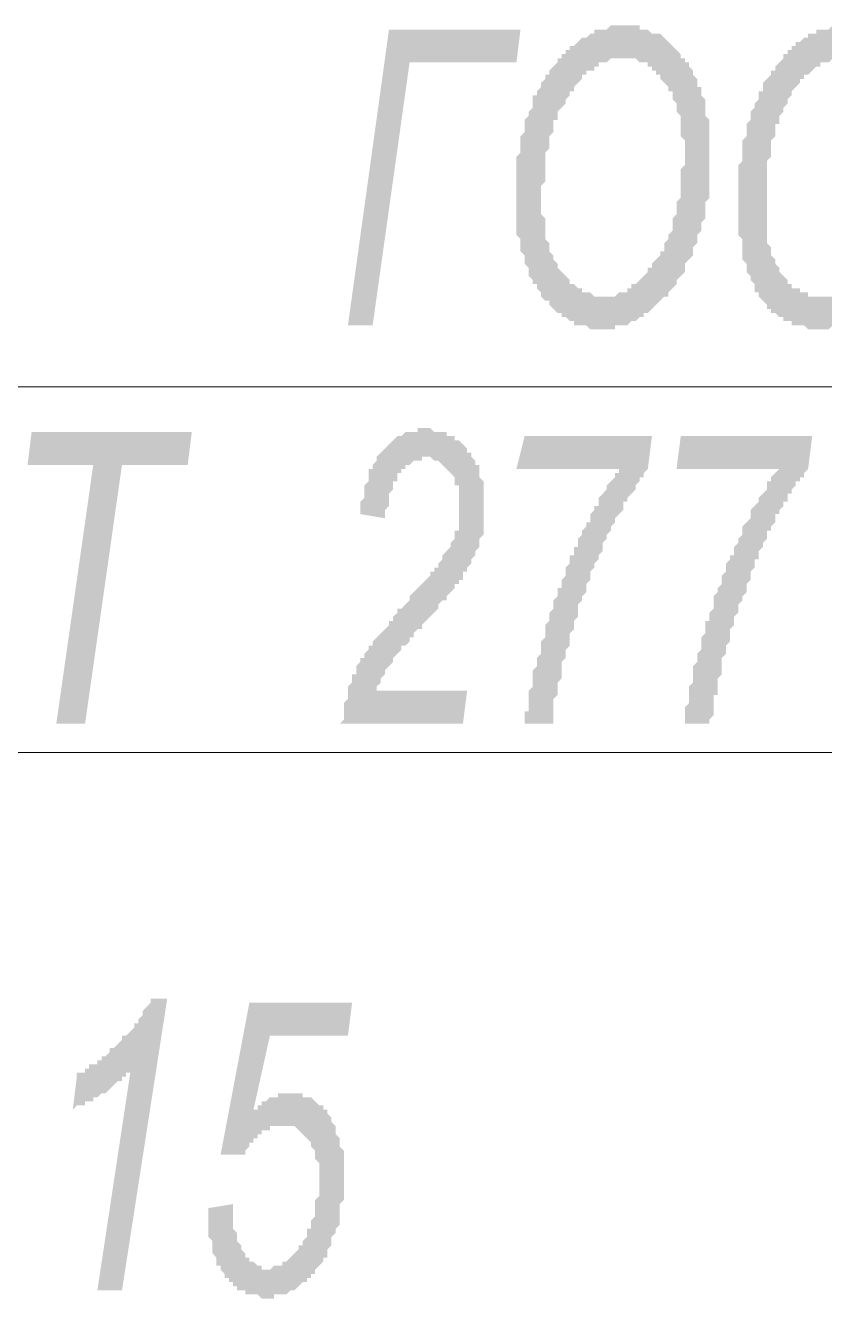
# Model space of a CAD drawing. Header units: millimetres. Extents: x 1372 to 666090, y 1285 to 31551.
# Drawn here: x 629174 to 629986, y 20592 to 21885 of the extents above; entities that cross this region are included whole.
import ezdxf

# ---------------------------------------------------------------- set-up
doc = ezdxf.new("R2010")
doc.units = ezdxf.units.MM
doc.layers.add('PDF _0', color=7, linetype='Continuous')
doc.layers.add('PDF _75-АЗ Штамп', color=7, linetype='Continuous')

msp = doc.modelspace()

# ---------------------------------------------------------------- hatches: boundary and pattern name
at = {"layer": 'PDF _75-АЗ Штамп', "transparency": 33554559}
for points in [[(629543.4, 21880.7), (629676.9, 21880.7), (629672.8, 21847.3), (629564.3, 21847.3), (629526.8, 21580.3), (629501.7, 21580.3)], [(630048.2, 21688.8), (630073.2, 21680.5), (630073.2, 21676.3), (630073.2, 21672.1), (630069, 21667.9), (630069, 21663.8), (630069, 21659.6), (630064.9, 21655.4), (630064.9, 21651.3), (630064.9, 21651.3), (630060.7, 21647.1), (630060.7, 21642.9), (630060.7, 21638.7), (630056.5, 21634.6), (630056.5, 21630.4), (630052.4, 21630.4), (630052.4, 21626.2), (630052.4, 21622.1), (630048.2, 21622.1), (630048.2, 21617.9), (630044, 21613.7), (630044, 21613.7), (630039.8, 21609.5), (630039.8, 21605.4), (630035.7, 21605.4), (630035.7, 21605.4), (630035.7, 21601.2), (630031.5, 21597), (630027.3, 21597), (630027.3, 21592.9), (630023.2, 21592.9), (630023.2, 21588.7), (630019, 21588.7), (630014.8, 21588.7), (630014.8, 21584.5), (630010.6, 21584.5), (630006.5, 21584.5), (630006.5, 21580.3), (630002.3, 21580.3), (629998.1, 21580.3), (629998.1, 21580.3), (629994, 21580.3), (629989.8, 21576.2), (629989.8, 21576.2), (629985.6, 21576.2), (629981.4, 21576.2), (629981.4, 21576.2), (629981.4, 21576.2), (629977.3, 21576.2), (629973.1, 21576.2), (629968.9, 21576.2), (629968.9, 21576.2), (629964.8, 21580.3), (629960.6, 21580.3), (629960.6, 21580.3), (629956.4, 21580.3), (629952.2, 21580.3), (629952.2, 21584.5), (629948.1, 21584.5), (629943.9, 21584.5), (629943.9, 21588.7), (629939.7, 21588.7), (629939.7, 21588.7), (629935.6, 21592.9), (629931.4, 21592.9), (629931.4, 21597), (629927.2, 21597), (629927.2, 21601.2), (629923, 21605.4), (629923, 21605.4), (629918.9, 21609.5), (629918.9, 21609.5), (629918.9, 21613.7), (629914.7, 21613.7), (629914.7, 21617.9), (629914.7, 21622.1), (629910.5, 21626.2), (629910.5, 21626.2), (629910.5, 21630.4), (629906.4, 21634.6), (629906.4, 21638.7), (629906.4, 21638.7), (629906.4, 21642.9), (629902.2, 21647.1), (629902.2, 21651.3), (629902.2, 21655.4), (629902.2, 21659.6), (629902.2, 21663.8), (629902.2, 21667.9), (629898, 21672.1), (629898, 21676.3), (629898, 21680.5), (629898, 21684.6), (629898, 21688.8), (629898, 21693), (629898, 21697.1), (629898, 21701.3), (629898, 21705.5), (629898, 21709.7), (629898, 21713.8), (629898, 21718), (629898, 21722.2), (629898, 21726.3), (629898, 21730.5), (629898, 21734.7), (629898, 21738.9), (629898, 21743), (629902.2, 21747.2), (629902.2, 21751.4), (629902.2, 21755.5), (629902.2, 21759.7), (629902.2, 21763.9), (629902.2, 21768.1), (629906.4, 21772.2), (629906.4, 21776.4), (629906.4, 21780.6), (629906.4, 21780.6), (629906.4, 21784.7), (629910.5, 21788.9), (629910.5, 21793.1), (629910.5, 21797.3), (629914.7, 21801.4), (629914.7, 21801.4), (629914.7, 21805.6), (629918.9, 21809.8), (629918.9, 21813.9), (629918.9, 21818.1), (629923, 21818.1), (629923, 21822.3), (629923, 21826.5), (629927.2, 21830.6), (629927.2, 21830.6), (629931.4, 21834.8), (629931.4, 21839), (629935.6, 21839), (629935.6, 21843.1), (629939.7, 21847.3), (629939.7, 21847.3), (629943.9, 21851.5), (629943.9, 21855.7), (629948.1, 21855.7), (629948.1, 21859.8), (629952.2, 21859.8), (629952.2, 21864), (629956.4, 21864), (629956.4, 21868.2), (629960.6, 21868.2), (629964.8, 21872.3), (629964.8, 21872.3), (629968.9, 21872.3), (629968.9, 21876.5), (629973.1, 21876.5), (629977.3, 21876.5), (629977.3, 21880.7), (629981.4, 21880.7), (629985.6, 21880.7), (629985.6, 21880.7), (629989.8, 21880.7), (629994, 21884.9), (629994, 21884.9), (629998.1, 21884.9), (630002.3, 21884.9), (630002.3, 21884.9), (630006.5, 21884.9), (630010.6, 21884.9), (630010.6, 21884.9), (630014.8, 21884.9), (630019, 21884.9), (630023.2, 21880.7), (630023.2, 21880.7), (630027.3, 21880.7), (630031.5, 21880.7), (630031.5, 21880.7), (630035.7, 21876.5), (630039.8, 21876.5), (630039.8, 21876.5), (630044, 21872.3), (630044, 21872.3), (630048.2, 21872.3), (630052.4, 21868.2), (630052.4, 21868.2), (630056.5, 21864), (630056.5, 21864), (630060.7, 21859.8), (630060.7, 21859.8), (630060.7, 21855.7), (630064.9, 21851.5), (630064.9, 21851.5), (630069, 21847.3), (630069, 21843.1), (630069, 21843.1), (630073.2, 21839), (630073.2, 21834.8), (630073.2, 21830.6), (630077.4, 21826.5), (630077.4, 21822.3), (630077.4, 21822.3), (630081.6, 21818.1), (630081.6, 21813.9), (630081.6, 21809.8), (630081.6, 21805.6), (630081.6, 21801.4), (630081.6, 21797.3), (630081.6, 21793.1), (630081.6, 21788.9), (630056.5, 21788.9), (630056.5, 21793.1), (630056.5, 21797.3), (630056.5, 21801.4), (630052.4, 21805.6), (630052.4, 21809.8), (630052.4, 21813.9), (630052.4, 21818.1), (630048.2, 21818.1), (630048.2, 21822.3), (630048.2, 21826.5), (630044, 21830.6), (630044, 21830.6), (630039.8, 21834.8), (630039.8, 21834.8), (630039.8, 21839), (630035.7, 21839), (630035.7, 21843.1), (630031.5, 21843.1), (630027.3, 21847.3), (630027.3, 21847.3), (630023.2, 21847.3), (630023.2, 21847.3), (630019, 21851.5), (630014.8, 21851.5), (630010.6, 21851.5), (630010.6, 21851.5), (630006.5, 21851.5), (630006.5, 21851.5), (630002.3, 21851.5), (629998.1, 21851.5), (629998.1, 21851.5), (629994, 21851.5), (629989.8, 21847.3), (629989.8, 21847.3), (629985.6, 21847.3), (629981.4, 21847.3), (629981.4, 21843.1), (629977.3, 21843.1), (629977.3, 21843.1), (629973.1, 21839), (629973.1, 21839), (629968.9, 21834.8), (629964.8, 21834.8), (629964.8, 21830.6), (629960.6, 21830.6), (629960.6, 21826.5), (629956.4, 21822.3), (629956.4, 21822.3), (629952.2, 21818.1), (629952.2, 21813.9), (629948.1, 21809.8), (629948.1, 21809.8), (629948.1, 21805.6), (629943.9, 21801.4), (629943.9, 21801.4), (629943.9, 21797.3), (629939.7, 21793.1), (629939.7, 21788.9), (629939.7, 21784.7), (629935.6, 21784.7), (629935.6, 21780.6), (629935.6, 21776.4), (629935.6, 21772.2), (629931.4, 21768.1), (629931.4, 21763.9), (629931.4, 21759.7), (629931.4, 21755.5), (629931.4, 21751.4), (629927.2, 21747.2), (629927.2, 21743), (629927.2, 21743), (629927.2, 21738.9), (629927.2, 21734.7), (629927.2, 21730.5), (629927.2, 21726.3), (629927.2, 21722.2), (629927.2, 21718), (629927.2, 21709.7), (629927.2, 21705.5), (629927.2, 21705.5), (629927.2, 21697.1), (629927.2, 21693), (629927.2, 21688.8), (629927.2, 21684.6), (629927.2, 21680.5), (629927.2, 21676.3), (629927.2, 21672.1), (629927.2, 21667.9), (629927.2, 21663.8), (629931.4, 21659.6), (629931.4, 21655.4), (629931.4, 21655.4), (629931.4, 21651.3), (629935.6, 21647.1), (629935.6, 21642.9), (629935.6, 21642.9), (629939.7, 21638.7), (629939.7, 21634.6), (629939.7, 21634.6), (629943.9, 21630.4), (629943.9, 21630.4), (629948.1, 21626.2), (629948.1, 21622.1), (629952.2, 21622.1), (629952.2, 21617.9), (629956.4, 21617.9), (629960.6, 21617.9), (629960.6, 21613.7), (629964.8, 21613.7), (629968.9, 21613.7), (629968.9, 21609.5), (629973.1, 21609.5), (629977.3, 21609.5), (629977.3, 21609.5), (629981.4, 21609.5), (629981.4, 21609.5), (629985.6, 21609.5), (629989.8, 21609.5), (629989.8, 21609.5), (629994, 21609.5), (629998.1, 21613.7), (629998.1, 21613.7), (630002.3, 21613.7), (630002.3, 21613.7), (630006.5, 21617.9), (630010.6, 21617.9), (630010.6, 21622.1), (630014.8, 21622.1), (630014.8, 21626.2), (630019, 21626.2), (630023.2, 21630.4), (630023.2, 21630.4), (630023.2, 21634.6), (630027.3, 21638.7), (630027.3, 21638.7), (630031.5, 21642.9), (630031.5, 21647.1), (630035.7, 21651.3), (630035.7, 21651.3), (630035.7, 21655.4), (630039.8, 21659.6), (630039.8, 21663.8), (630039.8, 21667.9), (630044, 21672.1), (630044, 21676.3), (630044, 21680.5), (630044, 21684.6), (630048.2, 21688.8)], [(629205.6, 21175.7), (629243.1, 21438.5), (629176.4, 21438.5), (629180.5, 21471.9), (629343.2, 21471.9), (629339, 21438.5), (629272.3, 21438.5), (629234.8, 21175.7)], [(629493.4, 21175.7), (629497.6, 21179.9), (629497.6, 21184.1), (629497.6, 21188.2), (629497.6, 21192.4), (629497.6, 21196.6), (629501.7, 21200.7), (629501.7, 21204.9), (629501.7, 21209.1), (629501.7, 21213.3), (629505.9, 21217.4), (629505.9, 21217.4), (629505.9, 21221.6), (629505.9, 21225.8), (629510.1, 21225.8), (629510.1, 21229.9), (629510.1, 21234.1), (629514.2, 21238.3), (629514.2, 21242.5), (629518.4, 21242.5), (629518.4, 21246.6), (629522.6, 21250.8), (629522.6, 21255), (629522.6, 21255), (629526.8, 21255), (629526.8, 21259.1), (629526.8, 21259.1), (629530.9, 21263.3), (629530.9, 21263.3), (629535.1, 21267.5), (629535.1, 21267.5), (629539.3, 21271.7), (629539.3, 21271.7), (629543.4, 21275.8), (629543.4, 21280), (629547.6, 21280), (629547.6, 21284.2), (629551.8, 21288.3), (629551.8, 21292.5), (629556, 21292.5), (629560.1, 21296.7), (629564.3, 21300.9), (629564.3, 21305), (629568.5, 21309.2), (629568.5, 21309.2), (629572.6, 21313.4), (629576.8, 21317.5), (629576.8, 21317.5), (629581, 21321.7), (629585.2, 21325.9), (629585.2, 21330.1), (629589.3, 21330.1), (629589.3, 21334.2), (629593.5, 21334.2), (629593.5, 21338.4), (629593.5, 21338.4), (629597.7, 21342.6), (629597.7, 21342.6), (629597.7, 21346.7), (629601.8, 21350.9), (629601.8, 21350.9), (629606, 21355.1), (629606, 21359.3), (629610.2, 21363.4), (629610.2, 21367.6), (629610.2, 21367.6), (629610.2, 21371.8), (629614.4, 21371.8), (629614.4, 21375.9), (629614.4, 21380.1), (629614.4, 21384.3), (629614.4, 21388.5), (629614.4, 21392.6), (629614.4, 21396.8), (629614.4, 21401), (629614.4, 21405.1), (629614.4, 21409.3), (629614.4, 21413.5), (629614.4, 21417.7), (629610.2, 21417.7), (629610.2, 21421.8), (629610.2, 21426), (629606, 21430.2), (629606, 21430.2), (629601.8, 21434.3), (629601.8, 21434.3), (629597.7, 21438.5), (629597.7, 21438.5), (629593.5, 21442.7), (629589.3, 21442.7), (629589.3, 21442.7), (629585.2, 21446.9), (629581, 21446.9), (629581, 21446.9), (629576.8, 21446.9), (629576.8, 21442.7), (629572.6, 21442.7), (629568.5, 21442.7), (629568.5, 21442.7), (629564.3, 21438.5), (629560.1, 21438.5), (629560.1, 21434.3), (629556, 21434.3), (629556, 21430.2), (629551.8, 21430.2), (629551.8, 21426), (629551.8, 21421.8), (629547.6, 21421.8), (629547.6, 21417.7), (629547.6, 21413.5), (629543.4, 21409.3), (629543.4, 21405.1), (629543.4, 21401), (629543.4, 21396.8), (629539.3, 21392.6), (629539.3, 21388.5), (629539.3, 21384.3), (629514.2, 21388.5), (629514.2, 21392.6), (629514.2, 21396.8), (629514.2, 21401), (629518.4, 21405.1), (629518.4, 21409.3), (629518.4, 21413.5), (629518.4, 21417.7), (629522.6, 21421.8), (629522.6, 21426), (629522.6, 21430.2), (629522.6, 21434.3), (629526.8, 21434.3), (629526.8, 21438.5), (629530.9, 21442.7), (629530.9, 21446.9), (629530.9, 21446.9), (629535.1, 21451), (629535.1, 21451), (629539.3, 21455.2), (629539.3, 21455.2), (629543.4, 21459.4), (629543.4, 21459.4), (629547.6, 21463.5), (629547.6, 21463.5), (629551.8, 21467.7), (629556, 21467.7), (629556, 21467.7), (629560.1, 21471.9), (629564.3, 21471.9), (629564.3, 21471.9), (629568.5, 21471.9), (629572.6, 21471.9), (629572.6, 21476.1), (629576.8, 21476.1), (629581, 21476.1), (629585.2, 21476.1), (629585.2, 21476.1), (629589.3, 21471.9), (629593.5, 21471.9), (629593.5, 21471.9), (629597.7, 21471.9), (629601.8, 21471.9), (629601.8, 21467.7), (629606, 21467.7), (629610.2, 21467.7), (629610.2, 21463.5), (629614.4, 21463.5), (629614.4, 21463.5), (629618.5, 21459.4), (629618.5, 21459.4), (629622.7, 21455.2), (629622.7, 21451), (629626.9, 21451), (629626.9, 21446.9), (629631, 21442.7), (629631, 21438.5), (629635.2, 21438.5), (629635.2, 21434.3), (629635.2, 21430.2), (629635.2, 21426), (629639.4, 21421.8), (629639.4, 21417.7), (629639.4, 21413.5), (629639.4, 21409.3), (629639.4, 21409.3), (629639.4, 21405.1), (629639.4, 21401), (629639.4, 21396.8), (629639.4, 21396.8), (629639.4, 21392.6), (629639.4, 21388.5), (629639.4, 21384.3), (629639.4, 21380.1), (629639.4, 21375.9), (629639.4, 21371.8), (629639.4, 21367.6), (629635.2, 21363.4), (629635.2, 21359.3), (629635.2, 21359.3), (629635.2, 21355.1), (629631, 21350.9), (629631, 21346.7), (629626.9, 21342.6), (629626.9, 21338.4), (629626.9, 21338.4), (629626.9, 21338.4), (629622.7, 21334.2), (629622.7, 21334.2), (629622.7, 21330.1), (629622.7, 21330.1), (629618.5, 21330.1), (629618.5, 21325.9), (629618.5, 21321.7), (629614.4, 21321.7), (629614.4, 21317.5), (629610.2, 21317.5), (629610.2, 21313.4), (629606, 21309.2), (629606, 21309.2), (629601.8, 21305), (629601.8, 21300.9), (629597.7, 21300.9), (629593.5, 21296.7), (629593.5, 21292.5), (629589.3, 21288.3), (629585.2, 21284.2), (629581, 21280), (629576.8, 21275.8), (629576.8, 21271.7), (629572.6, 21271.7), (629568.5, 21267.5), (629568.5, 21263.3), (629564.3, 21263.3), (629564.3, 21259.1), (629560.1, 21255), (629556, 21255), (629556, 21250.8), (629551.8, 21246.6), (629551.8, 21246.6), (629547.6, 21242.5), (629547.6, 21238.3), (629547.6, 21238.3), (629543.4, 21234.1), (629543.4, 21234.1), (629539.3, 21229.9), (629539.3, 21225.8), (629535.1, 21221.6), (629535.1, 21217.4), (629535.1, 21217.4), (629530.9, 21213.3), (629530.9, 21209.1), (629622.7, 21209.1), (629618.5, 21175.7)], [(629681.1, 21175.7), (629681.1, 21179.9), (629681.1, 21184.1), (629681.1, 21188.2), (629685.3, 21188.2), (629685.3, 21192.4), (629685.3, 21196.6), (629685.3, 21200.7), (629685.3, 21204.9), (629685.3, 21209.1), (629689.4, 21213.3), (629689.4, 21217.4), (629689.4, 21221.6), (629689.4, 21225.8), (629689.4, 21229.9), (629693.6, 21234.1), (629693.6, 21238.3), (629693.6, 21242.5), (629697.8, 21246.6), (629697.8, 21246.6), (629697.8, 21250.8), (629697.8, 21255), (629697.8, 21259.1), (629702, 21263.3), (629702, 21267.5), (629702, 21271.7), (629702, 21275.8), (629706.1, 21280), (629706.1, 21280), (629706.1, 21284.2), (629706.1, 21288.3), (629710.3, 21292.5), (629710.3, 21296.7), (629710.3, 21300.9), (629714.5, 21305), (629714.5, 21309.2), (629714.5, 21313.4), (629718.6, 21313.4), (629718.6, 21317.5), (629718.6, 21321.7), (629722.8, 21325.9), (629722.8, 21330.1), (629722.8, 21334.2), (629727, 21338.4), (629727, 21342.6), (629727, 21346.7), (629731.2, 21346.7), (629731.2, 21350.9), (629731.2, 21355.1), (629735.3, 21355.1), (629735.3, 21359.3), (629735.3, 21363.4), (629739.5, 21367.6), (629739.5, 21371.8), (629743.7, 21375.9), (629743.7, 21380.1), (629747.8, 21380.1), (629747.8, 21384.3), (629747.8, 21388.5), (629752, 21392.6), (629752, 21396.8), (629756.2, 21396.8), (629756.2, 21401), (629756.2, 21405.1), (629760.4, 21409.3), (629760.4, 21409.3), (629764.5, 21413.5), (629764.5, 21417.7), (629768.7, 21421.8), (629768.7, 21421.8), (629772.9, 21426), (629772.9, 21430.2), (629777, 21430.2), (629777, 21434.3), (629777, 21434.3), (629672.8, 21434.3), (629681.1, 21467.7), (629810.4, 21467.7), (629806.2, 21434.3), (629806.2, 21434.3), (629802.1, 21430.2), (629802.1, 21426), (629797.9, 21426), (629797.9, 21421.8), (629797.9, 21421.8), (629793.7, 21417.7), (629793.7, 21413.5), (629789.6, 21409.3), (629789.6, 21409.3), (629785.4, 21405.1), (629785.4, 21401), (629781.2, 21401), (629781.2, 21396.8), (629781.2, 21392.6), (629777, 21388.5), (629777, 21388.5), (629772.9, 21384.3), (629772.9, 21380.1), (629768.7, 21375.9), (629768.7, 21371.8), (629768.7, 21371.8), (629764.5, 21367.6), (629764.5, 21363.4), (629760.4, 21359.3), (629760.4, 21355.1), (629760.4, 21350.9), (629756.2, 21346.7), (629756.2, 21342.6), (629756.2, 21342.6), (629752, 21338.4), (629752, 21334.2), (629747.8, 21330.1), (629747.8, 21325.9), (629747.8, 21321.7), (629743.7, 21317.5), (629743.7, 21313.4), (629743.7, 21309.2), (629739.5, 21305), (629739.5, 21300.9), (629739.5, 21300.9), (629735.3, 21296.7), (629735.3, 21292.5), (629735.3, 21288.3), (629735.3, 21284.2), (629731.2, 21280), (629731.2, 21275.8), (629731.2, 21271.7), (629727, 21267.5), (629727, 21263.3), (629727, 21259.1), (629727, 21255), (629722.8, 21250.8), (629722.8, 21246.6), (629722.8, 21246.6), (629722.8, 21242.5), (629718.6, 21238.3), (629718.6, 21234.1), (629718.6, 21229.9), (629718.6, 21225.8), (629718.6, 21221.6), (629714.5, 21217.4), (629714.5, 21213.3), (629714.5, 21209.1), (629714.5, 21204.9), (629714.5, 21204.9), (629710.3, 21200.7), (629710.3, 21196.6), (629710.3, 21192.4), (629710.3, 21188.2), (629710.3, 21184.1), (629710.3, 21179.9), (629710.3, 21175.7), (629710.3, 21175.7)], [(629843.8, 21175.7), (629843.8, 21179.9), (629843.8, 21184.1), (629843.8, 21188.2), (629843.8, 21188.2), (629843.8, 21192.4), (629848, 21196.6), (629848, 21200.7), (629848, 21204.9), (629848, 21209.1), (629848, 21213.3), (629852.1, 21217.4), (629852.1, 21221.6), (629852.1, 21225.8), (629852.1, 21229.9), (629852.1, 21234.1), (629856.3, 21238.3), (629856.3, 21242.5), (629856.3, 21246.6), (629856.3, 21246.6), (629860.5, 21250.8), (629860.5, 21255), (629860.5, 21259.1), (629860.5, 21263.3), (629864.6, 21267.5), (629864.6, 21271.7), (629864.6, 21275.8), (629864.6, 21280), (629868.8, 21280), (629868.8, 21284.2), (629868.8, 21288.3), (629873, 21292.5), (629873, 21296.7), (629873, 21300.9), (629873, 21305), (629877.2, 21309.2), (629877.2, 21313.4), (629877.2, 21313.4), (629881.3, 21317.5), (629881.3, 21321.7), (629881.3, 21325.9), (629885.5, 21330.1), (629885.5, 21334.2), (629885.5, 21338.4), (629889.7, 21342.6), (629889.7, 21346.7), (629893.8, 21346.7), (629893.8, 21350.9), (629893.8, 21355.1), (629893.8, 21355.1), (629898, 21359.3), (629898, 21363.4), (629902.2, 21367.6), (629902.2, 21371.8), (629902.2, 21375.9), (629906.4, 21380.1), (629906.4, 21380.1), (629910.5, 21384.3), (629910.5, 21388.5), (629910.5, 21392.6), (629914.7, 21396.8), (629914.7, 21396.8), (629918.9, 21401), (629918.9, 21405.1), (629923, 21409.3), (629923, 21409.3), (629927.2, 21413.5), (629927.2, 21417.7), (629927.2, 21421.8), (629931.4, 21421.8), (629931.4, 21426), (629935.6, 21430.2), (629935.6, 21430.2), (629939.7, 21434.3), (629939.7, 21434.3), (629835.4, 21434.3), (629839.6, 21467.7), (629973.1, 21467.7), (629968.9, 21434.3), (629968.9, 21434.3), (629964.8, 21430.2), (629964.8, 21426), (629960.6, 21426), (629960.6, 21421.8), (629956.4, 21421.8), (629956.4, 21417.7), (629952.2, 21413.5), (629952.2, 21409.3), (629948.1, 21409.3), (629948.1, 21405.1), (629948.1, 21401), (629943.9, 21401), (629943.9, 21396.8), (629939.7, 21392.6), (629939.7, 21388.5), (629935.6, 21388.5), (629935.6, 21384.3), (629935.6, 21380.1), (629931.4, 21375.9), (629931.4, 21371.8), (629927.2, 21371.8), (629927.2, 21367.6), (629927.2, 21363.4), (629923, 21359.3), (629923, 21355.1), (629918.9, 21350.9), (629918.9, 21346.7), (629918.9, 21342.6), (629914.7, 21342.6), (629914.7, 21338.4), (629914.7, 21334.2), (629910.5, 21330.1), (629910.5, 21325.9), (629910.5, 21321.7), (629906.4, 21317.5), (629906.4, 21313.4), (629906.4, 21309.2), (629902.2, 21305), (629902.2, 21300.9), (629902.2, 21300.9), (629898, 21296.7), (629898, 21292.5), (629898, 21288.3), (629893.8, 21284.2), (629893.8, 21280), (629893.8, 21275.8), (629889.7, 21271.7), (629889.7, 21267.5), (629889.7, 21263.3), (629889.7, 21259.1), (629885.5, 21255), (629885.5, 21250.8), (629885.5, 21246.6), (629885.5, 21246.6), (629881.3, 21242.5), (629881.3, 21238.3), (629881.3, 21234.1), (629881.3, 21229.9), (629881.3, 21225.8), (629877.2, 21221.6), (629877.2, 21217.4), (629877.2, 21213.3), (629877.2, 21209.1), (629877.2, 21204.9), (629873, 21204.9), (629873, 21200.7), (629873, 21196.6), (629873, 21192.4), (629873, 21188.2), (629873, 21184.1), (629868.8, 21179.9), (629868.8, 21175.7), (629868.8, 21175.7)], [(629247.3, 20600.1), (629280.7, 20821.1), (629276.5, 20821.1), (629276.5, 20817), (629272.3, 20817), (629272.3, 20812.8), (629268.1, 20812.8), (629268.1, 20812.8), (629264, 20808.6), (629264, 20808.6), (629259.8, 20804.5), (629259.8, 20804.5), (629255.6, 20800.3), (629251.5, 20800.3), (629251.5, 20800.3), (629247.3, 20796.1), (629243.1, 20796.1), (629243.1, 20791.9), (629238.9, 20791.9), (629234.8, 20791.9), (629234.8, 20787.8), (629230.6, 20787.8), (629226.4, 20787.8), (629222.3, 20783.6), (629222.3, 20783.6), (629226.4, 20817), (629226.4, 20821.1), (629230.6, 20821.1), (629234.8, 20821.1), (629234.8, 20825.3), (629238.9, 20825.3), (629238.9, 20829.5), (629243.1, 20829.5), (629247.3, 20829.5), (629247.3, 20833.7), (629251.5, 20833.7), (629251.5, 20837.8), (629255.6, 20837.8), (629259.8, 20842), (629259.8, 20846.2), (629264, 20846.2), (629268.1, 20850.3), (629268.1, 20850.3), (629272.3, 20854.5), (629272.3, 20858.7), (629276.5, 20858.7), (629280.7, 20862.9), (629280.7, 20862.9), (629284.8, 20867), (629284.8, 20871.2), (629289, 20871.2), (629289, 20875.4), (629289, 20875.4), (629289, 20875.4), (629293.2, 20879.5), (629293.2, 20883.7), (629297.3, 20887.9), (629297.3, 20887.9), (629301.5, 20892.1), (629301.5, 20896.2), (629301.5, 20896.2), (629318.2, 20896.2), (629272.3, 20600.1)], [(629359.9, 20683.5), (629384.9, 20687.7), (629384.9, 20679.3), (629384.9, 20679.3), (629384.9, 20679.3), (629384.9, 20675.1), (629384.9, 20671), (629384.9, 20666.8), (629384.9, 20662.6), (629389.1, 20658.5), (629389.1, 20654.3), (629389.1, 20650.1), (629393.3, 20645.9), (629393.3, 20641.8), (629393.3, 20641.8), (629397.4, 20637.6), (629397.4, 20633.4), (629401.6, 20633.4), (629401.6, 20629.3), (629405.8, 20629.3), (629410, 20625.1), (629410, 20625.1), (629414.1, 20625.1), (629414.1, 20620.9), (629418.3, 20620.9), (629418.3, 20620.9), (629422.5, 20620.9), (629426.6, 20625.1), (629426.6, 20625.1), (629430.8, 20625.1), (629435, 20625.1), (629435, 20629.3), (629439.2, 20629.3), (629443.3, 20633.4), (629443.3, 20633.4), (629443.3, 20633.4), (629447.5, 20637.6), (629447.5, 20637.6), (629451.7, 20641.8), (629451.7, 20645.9), (629455.8, 20645.9), (629455.8, 20650.1), (629460, 20654.3), (629460, 20658.5), (629460, 20662.6), (629464.2, 20662.6), (629464.2, 20666.8), (629464.2, 20666.8), (629464.2, 20671), (629468.4, 20675.1), (629468.4, 20679.3), (629468.4, 20683.5), (629468.4, 20687.7), (629468.4, 20691.8), (629472.5, 20696), (629472.5, 20700.2), (629472.5, 20704.3), (629472.5, 20708.5), (629472.5, 20712.7), (629472.5, 20712.7), (629472.5, 20716.9), (629472.5, 20721), (629472.5, 20725.2), (629472.5, 20729.4), (629468.4, 20733.5), (629468.4, 20737.7), (629468.4, 20741.9), (629464.2, 20746.1), (629464.2, 20746.1), (629464.2, 20750.2), (629460, 20754.4), (629460, 20754.4), (629455.8, 20758.6), (629455.8, 20758.6), (629451.7, 20762.7), (629451.7, 20762.7), (629447.5, 20766.9), (629443.3, 20766.9), (629443.3, 20766.9), (629439.2, 20766.9), (629435, 20766.9), (629435, 20766.9), (629430.8, 20766.9), (629430.8, 20766.9), (629426.6, 20766.9), (629422.5, 20766.9), (629422.5, 20762.7), (629418.3, 20762.7), (629414.1, 20762.7), (629414.1, 20758.6), (629410, 20758.6), (629410, 20754.4), (629405.8, 20754.4), (629405.8, 20750.2), (629401.6, 20750.2), (629401.6, 20746.1), (629397.4, 20741.9), (629397.4, 20737.7), (629393.3, 20737.7), (629372.4, 20737.7), (629401.6, 20892.1), (629505.9, 20892.1), (629501.7, 20858.7), (629422.5, 20858.7), (629405.8, 20783.6), (629410, 20783.6), (629410, 20787.8), (629414.1, 20787.8), (629414.1, 20791.9), (629418.3, 20791.9), (629422.5, 20796.1), (629422.5, 20796.1), (629422.5, 20796.1), (629426.6, 20796.1), (629430.8, 20796.1), (629430.8, 20800.3), (629435, 20800.3), (629439.2, 20800.3), (629439.2, 20800.3), (629443.3, 20800.3), (629447.5, 20800.3), (629447.5, 20800.3), (629451.7, 20800.3), (629455.8, 20800.3), (629455.8, 20796.1), (629460, 20796.1), (629464.2, 20796.1), (629464.2, 20796.1), (629468.4, 20791.9), (629468.4, 20791.9), (629472.5, 20787.8), (629476.7, 20787.8), (629476.7, 20783.6), (629480.9, 20783.6), (629480.9, 20779.4), (629480.9, 20779.4), (629485, 20775.3), (629485, 20771.1), (629485, 20771.1), (629489.2, 20766.9), (629489.2, 20762.7), (629489.2, 20758.6), (629493.4, 20754.4), (629493.4, 20754.4), (629493.4, 20750.2), (629493.4, 20746.1), (629497.6, 20741.9), (629497.6, 20737.7), (629497.6, 20733.5), (629497.6, 20729.4), (629497.6, 20725.2), (629497.6, 20721), (629497.6, 20716.9), (629497.6, 20712.7), (629497.6, 20708.5), (629497.6, 20704.3), (629497.6, 20700.2), (629497.6, 20696), (629497.6, 20691.8), (629493.4, 20687.7), (629493.4, 20683.5), (629493.4, 20679.3), (629493.4, 20675.1), (629493.4, 20671), (629493.4, 20666.8), (629489.2, 20662.6), (629489.2, 20658.5), (629489.2, 20658.5), (629485, 20654.3), (629485, 20650.1), (629485, 20645.9), (629480.9, 20641.8), (629480.9, 20637.6), (629480.9, 20633.4), (629476.7, 20633.4), (629476.7, 20629.3), (629472.5, 20625.1), (629472.5, 20625.1), (629468.4, 20620.9), (629468.4, 20616.7), (629464.2, 20616.7), (629464.2, 20612.6), (629460, 20612.6), (629460, 20608.4), (629455.8, 20608.4), (629451.7, 20604.2), (629451.7, 20604.2), (629447.5, 20600.1), (629443.3, 20600.1), (629443.3, 20600.1), (629439.2, 20595.9), (629435, 20595.9), (629435, 20595.9), (629430.8, 20595.9), (629426.6, 20595.9), (629426.6, 20591.7), (629422.5, 20591.7), (629418.3, 20591.7), (629418.3, 20591.7), (629414.1, 20591.7), (629414.1, 20591.7), (629410, 20595.9), (629405.8, 20595.9), (629401.6, 20595.9), (629401.6, 20595.9), (629397.4, 20595.9), (629397.4, 20600.1), (629393.3, 20600.1), (629389.1, 20600.1), (629389.1, 20604.2), (629384.9, 20604.2), (629384.9, 20608.4), (629380.8, 20608.4), (629380.8, 20612.6), (629376.6, 20612.6), (629376.6, 20616.7), (629372.4, 20620.9), (629372.4, 20625.1), (629368.2, 20625.1), (629368.2, 20629.3), (629368.2, 20633.4), (629364.1, 20637.6), (629364.1, 20641.8), (629364.1, 20645.9), (629364.1, 20650.1), (629359.9, 20654.3), (629359.9, 20658.5), (629359.9, 20658.5), (629359.9, 20662.6), (629359.9, 20666.8), (629359.9, 20671), (629359.9, 20675.1), (629359.9, 20675.1), (629359.9, 20679.3), (629359.9, 20683.5)]]:
    msp.add_hatch(color=256, dxfattribs=at).paths.add_polyline_path(points)
h = msp.add_hatch(color=256, dxfattribs=at)
h.paths.add_polyline_path([(629672.8, 21705.5), (629672.8, 21709.7), (629672.8, 21713.8), (629672.8, 21722.2), (629672.8, 21726.3), (629672.8, 21730.5), (629672.8, 21734.7), (629672.8, 21738.9), (629672.8, 21743), (629672.8, 21747.2), (629672.8, 21751.4), (629676.9, 21755.5), (629676.9, 21759.7), (629676.9, 21763.9), (629676.9, 21763.9), (629676.9, 21768.1), (629676.9, 21772.2), (629681.1, 21776.4), (629681.1, 21780.6), (629681.1, 21784.7), (629681.1, 21788.9), (629685.3, 21793.1), (629685.3, 21797.3), (629685.3, 21797.3), (629689.4, 21801.4), (629689.4, 21805.6), (629689.4, 21809.8), (629689.4, 21813.9), (629693.6, 21813.9), (629693.6, 21818.1), (629697.8, 21822.3), (629697.8, 21826.5), (629697.8, 21826.5), (629702, 21830.6), (629702, 21834.8), (629706.1, 21834.8), (629706.1, 21839), (629710.3, 21843.1), (629710.3, 21843.1), (629714.5, 21847.3), (629714.5, 21851.5), (629718.6, 21851.5), (629718.6, 21855.7), (629722.8, 21855.7), (629722.8, 21859.8), (629727, 21859.8), (629727, 21864), (629731.2, 21864), (629735.3, 21868.2), (629735.3, 21868.2), (629739.5, 21872.3), (629739.5, 21872.3), (629743.7, 21872.3), (629747.8, 21876.5), (629747.8, 21876.5), (629752, 21876.5), (629752, 21880.7), (629756.2, 21880.7), (629760.4, 21880.7), (629760.4, 21880.7), (629764.5, 21880.7), (629768.7, 21884.9), (629768.7, 21884.9), (629772.9, 21884.9), (629777, 21884.9), (629777, 21884.9), (629781.2, 21884.9), (629781.2, 21884.9), (629785.4, 21884.9), (629789.6, 21884.9), (629789.6, 21884.9), (629793.7, 21884.9), (629797.9, 21884.9), (629797.9, 21880.7), (629802.1, 21880.7), (629806.2, 21880.7), (629806.2, 21880.7), (629810.4, 21876.5), (629814.6, 21876.5), (629814.6, 21876.5), (629818.8, 21876.5), (629822.9, 21872.3), (629822.9, 21872.3), (629827.1, 21868.2), (629827.1, 21868.2), (629831.3, 21864), (629831.3, 21864), (629835.4, 21859.8), (629835.4, 21859.8), (629839.6, 21855.7), (629839.6, 21851.5), (629843.8, 21851.5), (629843.8, 21847.3), (629848, 21847.3), (629848, 21843.1), (629852.1, 21839), (629852.1, 21834.8), (629852.1, 21834.8), (629856.3, 21830.6), (629856.3, 21826.5), (629856.3, 21822.3), (629860.5, 21822.3), (629860.5, 21818.1), (629860.5, 21813.9), (629864.6, 21809.8), (629864.6, 21805.6), (629864.6, 21801.4), (629864.6, 21797.3), (629864.6, 21793.1), (629868.8, 21788.9), (629868.8, 21784.7), (629868.8, 21780.6), (629868.8, 21776.4), (629868.8, 21772.2), (629868.8, 21768.1), (629868.8, 21763.9), (629868.8, 21759.7), (629868.8, 21755.5), (629868.8, 21751.4), (629868.8, 21751.4), (629868.8, 21747.2), (629868.8, 21743), (629868.8, 21738.9), (629868.8, 21734.7), (629868.8, 21730.5), (629868.8, 21726.3), (629868.8, 21722.2), (629868.8, 21718), (629868.8, 21713.8), (629868.8, 21709.7), (629864.6, 21705.5), (629864.6, 21701.3), (629864.6, 21697.1), (629864.6, 21693), (629864.6, 21688.8), (629860.5, 21684.6), (629860.5, 21684.6), (629860.5, 21680.5), (629860.5, 21676.3), (629856.3, 21672.1), (629856.3, 21672.1), (629856.3, 21667.9), (629856.3, 21663.8), (629852.1, 21659.6), (629852.1, 21655.4), (629852.1, 21651.3), (629848, 21647.1), (629848, 21647.1), (629843.8, 21642.9), (629843.8, 21638.7), (629843.8, 21634.6), (629839.6, 21630.4), (629839.6, 21630.4), (629835.4, 21626.2), (629835.4, 21622.1), (629835.4, 21622.1), (629831.3, 21617.9), (629831.3, 21617.9), (629827.1, 21613.7), (629827.1, 21609.5), (629822.9, 21609.5), (629818.8, 21605.4), (629818.8, 21605.4), (629814.6, 21601.2), (629814.6, 21601.2), (629810.4, 21597), (629810.4, 21597), (629806.2, 21592.9), (629802.1, 21592.9), (629802.1, 21588.7), (629797.9, 21588.7), (629797.9, 21588.7), (629793.7, 21584.5), (629789.6, 21584.5), (629789.6, 21584.5), (629785.4, 21580.3), (629781.2, 21580.3), (629781.2, 21580.3), (629777, 21580.3), (629772.9, 21580.3), (629772.9, 21576.2), (629768.7, 21576.2), (629764.5, 21576.2), (629764.5, 21576.2), (629760.4, 21576.2), (629760.4, 21576.2), (629756.2, 21576.2), (629752, 21576.2), (629752, 21576.2), (629747.8, 21576.2), (629743.7, 21580.3), (629739.5, 21580.3), (629739.5, 21580.3), (629735.3, 21580.3), (629731.2, 21580.3), (629731.2, 21584.5), (629727, 21584.5), (629727, 21584.5), (629722.8, 21588.7), (629718.6, 21588.7), (629718.6, 21592.9), (629714.5, 21592.9), (629714.5, 21592.9), (629710.3, 21597), (629710.3, 21597), (629706.1, 21601.2), (629706.1, 21605.4), (629702, 21605.4), (629697.8, 21609.5), (629697.8, 21609.5), (629697.8, 21613.7), (629693.6, 21617.9), (629693.6, 21622.1), (629689.4, 21622.1), (629689.4, 21626.2), (629685.3, 21630.4), (629685.3, 21634.6), (629685.3, 21638.7), (629681.1, 21642.9), (629681.1, 21642.9), (629681.1, 21647.1), (629681.1, 21651.3), (629681.1, 21651.3), (629676.9, 21655.4), (629676.9, 21659.6), (629676.9, 21663.8), (629676.9, 21667.9), (629672.8, 21672.1), (629672.8, 21676.3), (629672.8, 21680.5), (629672.8, 21684.6), (629672.8, 21688.8), (629672.8, 21693), (629672.8, 21697.1), (629672.8, 21701.3), (629672.8, 21705.5), (629672.8, 21705.5)], flags=0)
h.paths.add_polyline_path([(629697.8, 21705.5), (629697.8, 21701.3), (629697.8, 21697.1), (629697.8, 21693), (629702, 21688.8), (629702, 21684.6), (629702, 21680.5), (629702, 21676.3), (629702, 21672.1), (629702, 21667.9), (629706.1, 21663.8), (629706.1, 21659.6), (629706.1, 21655.4), (629706.1, 21655.4), (629710.3, 21651.3), (629710.3, 21651.3), (629710.3, 21647.1), (629714.5, 21642.9), (629714.5, 21638.7), (629718.6, 21634.6), (629718.6, 21634.6), (629722.8, 21630.4), (629722.8, 21630.4), (629727, 21626.2), (629727, 21622.1), (629731.2, 21622.1), (629731.2, 21622.1), (629735.3, 21617.9), (629739.5, 21617.9), (629739.5, 21613.7), (629743.7, 21613.7), (629743.7, 21613.7), (629747.8, 21613.7), (629752, 21609.5), (629752, 21609.5), (629756.2, 21609.5), (629760.4, 21609.5), (629760.4, 21609.5), (629764.5, 21609.5), (629768.7, 21609.5), (629768.7, 21609.5), (629772.9, 21609.5), (629777, 21613.7), (629777, 21613.7), (629781.2, 21613.7), (629785.4, 21613.7), (629785.4, 21617.9), (629789.6, 21617.9), (629789.6, 21622.1), (629793.7, 21622.1), (629793.7, 21622.1), (629797.9, 21626.2), (629797.9, 21626.2), (629802.1, 21630.4), (629802.1, 21630.4), (629806.2, 21634.6), (629806.2, 21638.7), (629810.4, 21638.7), (629810.4, 21642.9), (629814.6, 21647.1), (629814.6, 21647.1), (629818.8, 21651.3), (629818.8, 21655.4), (629822.9, 21655.4), (629822.9, 21659.6), (629822.9, 21663.8), (629827.1, 21667.9), (629827.1, 21672.1), (629827.1, 21672.1), (629831.3, 21676.3), (629831.3, 21680.5), (629831.3, 21684.6), (629831.3, 21688.8), (629835.4, 21693), (629835.4, 21697.1), (629835.4, 21697.1), (629835.4, 21701.3), (629835.4, 21705.5), (629839.6, 21709.7), (629839.6, 21713.8), (629839.6, 21718), (629839.6, 21722.2), (629839.6, 21726.3), (629839.6, 21730.5), (629839.6, 21734.7), (629839.6, 21738.9), (629843.8, 21743), (629843.8, 21747.2), (629843.8, 21751.4), (629843.8, 21755.5), (629843.8, 21759.7), (629843.8, 21763.9), (629843.8, 21768.1), (629839.6, 21772.2), (629839.6, 21776.4), (629839.6, 21780.6), (629839.6, 21784.7), (629839.6, 21788.9), (629839.6, 21793.1), (629835.4, 21797.3), (629835.4, 21801.4), (629835.4, 21801.4), (629835.4, 21805.6), (629831.3, 21809.8), (629831.3, 21813.9), (629831.3, 21818.1), (629827.1, 21818.1), (629827.1, 21822.3), (629822.9, 21826.5), (629822.9, 21826.5), (629818.8, 21830.6), (629818.8, 21834.8), (629814.6, 21834.8), (629814.6, 21839), (629810.4, 21839), (629810.4, 21843.1), (629806.2, 21843.1), (629806.2, 21847.3), (629802.1, 21847.3), (629797.9, 21847.3), (629797.9, 21847.3), (629793.7, 21851.5), (629789.6, 21851.5), (629789.6, 21851.5), (629785.4, 21851.5), (629781.2, 21851.5), (629781.2, 21851.5), (629777, 21851.5), (629777, 21851.5), (629772.9, 21851.5), (629772.9, 21851.5), (629768.7, 21851.5), (629764.5, 21847.3), (629764.5, 21847.3), (629760.4, 21847.3), (629756.2, 21847.3), (629756.2, 21843.1), (629752, 21843.1), (629752, 21839), (629747.8, 21839), (629743.7, 21839), (629743.7, 21834.8), (629739.5, 21834.8), (629739.5, 21830.6), (629735.3, 21826.5), (629735.3, 21826.5), (629731.2, 21822.3), (629731.2, 21818.1), (629727, 21818.1), (629727, 21813.9), (629722.8, 21809.8), (629722.8, 21809.8), (629722.8, 21805.6), (629718.6, 21801.4), (629718.6, 21801.4), (629714.5, 21797.3), (629714.5, 21793.1), (629714.5, 21788.9), (629710.3, 21788.9), (629710.3, 21784.7), (629710.3, 21780.6), (629710.3, 21776.4), (629706.1, 21772.2), (629706.1, 21768.1), (629706.1, 21763.9), (629706.1, 21763.9), (629706.1, 21759.7), (629702, 21755.5), (629702, 21751.4), (629702, 21747.2), (629702, 21743), (629702, 21738.9), (629702, 21734.7), (629702, 21730.5), (629702, 21726.3), (629697.8, 21722.2), (629697.8, 21718), (629697.8, 21709.7), (629697.8, 21705.5), (629697.8, 21705.5)], flags=0)

# ---------------------------------------------------------------- linework, layer by layer
at = {"layer": 'PDF _0', "lineweight": 9}
msp.add_lwpolyline([(627416, 21517.8), (631875.3, 21517.8)], dxfattribs=at)
at = {"layer": 'PDF _0', "lineweight": 18}
msp.add_lwpolyline([(638090.6, 21146.5), (619774, 21146.5)], close=True, dxfattribs=at)

doc.saveas('drawing.dxf')
